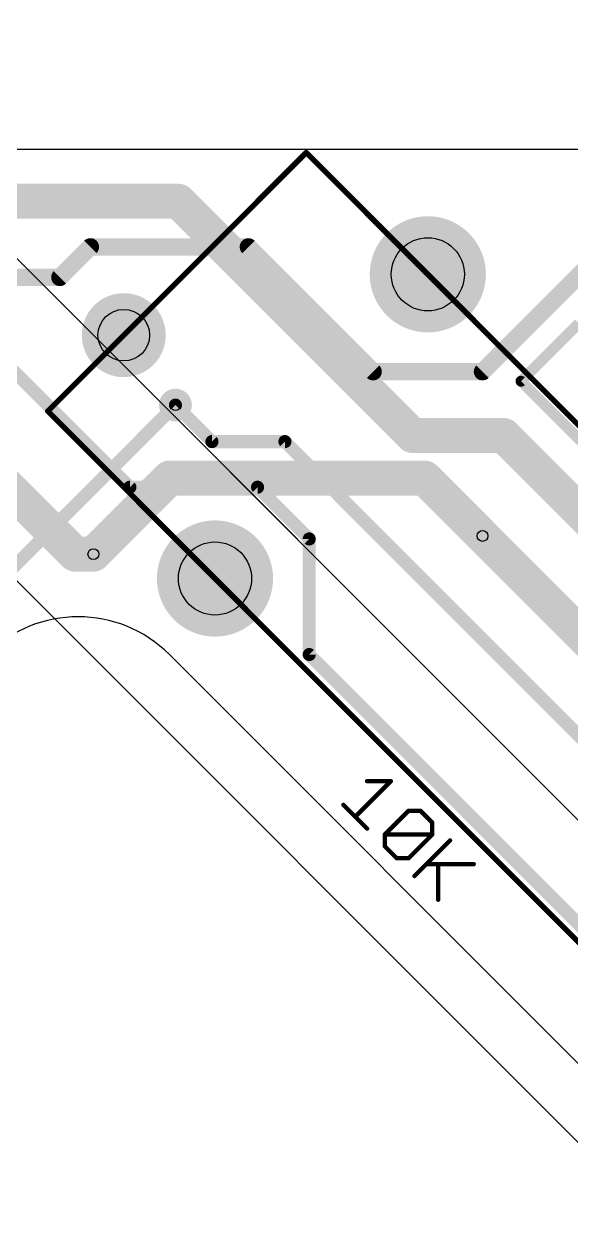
# Model space of a CAD drawing. Extents: x -76 to 580, y -41 to 95.
# Drawn here: x 72.99 to 85.7, y 9.14 to 37.28 of the extents above; entities that cross this region are included whole.
import ezdxf

# ---------------------------------------------------------------- set-up
doc = ezdxf.new("R2010")
doc.units = 0
for name, color, linetype in [('1', 22, 'CONTINUOUS'), ('16', 175, 'CONTINUOUS'), ('17', 82, 'CONTINUOUS'), ('18', 82, 'CONTINUOUS'), ('20', 7, 'CONTINUOUS'), ('21', 32, 'CONTINUOUS'), ('27', 253, 'CONTINUOUS'), ('29', 253, 'CONTINUOUS'), ('30', 253, 'CONTINUOUS'), ('44', 253, 'CONTINUOUS'), ('51', 53, 'CONTINUOUS'), ('57', 253, 'CONTINUOUS')]:
    doc.layers.add(name, color=color, linetype=linetype)

# ---------------------------------------------------------------- blocks, each defined once
blk = doc.blocks.new('ROUNDP')
at = {"const_width": 0.5}
blk.add_lwpolyline([(0, -0.25, 1), (0, 0.25, 1), (0, -0.25)], format="xyb", dxfattribs=at)
blk = doc.blocks.new('ROUNDV')
at = {"const_width": 0.5}
blk.add_lwpolyline([(0, -0.25, 1), (0, 0.25, 1), (0, -0.25)], format="xyb", dxfattribs=at)

msp = doc.modelspace()

# ---------------------------------------------------------------- linework, layer by layer
at = {"layer": '1'}
for points, const_width in [([(76.5797, 33.1633), (71.6299, 33.1633)], 0.8128), ([(82.0244, 27.7186), (76.5797, 33.1633)], 0.8128), ([(75.4483, 26.5165), (71.6299, 30.3349)], 0.3048), ([(74.1755, 24.9609), (69.8621, 29.2742)], 0.8128), ([(77.3575, 27.5772), (76.509, 28.4257)], 0.3048), ([(84.1457, 27.7186), (82.0244, 27.7186)], 0.8128), ([(94.8232, 17.0411), (84.1457, 27.7186)], 0.8128), ([(79.0545, 27.5772), (77.3575, 27.5772)], 0.3048), ([(98.3586, 8.2731), (79.0545, 27.5772)], 0.3048), ([(78.4181, 26.5165), (75.4483, 26.5165)], 0.3048), ([(79.6202, 25.3144), (78.4181, 26.5165)], 0.3048), ([(99.3485, 9.6874), (83.6507, 25.3851)], 0.8128), ([(74.5998, 24.9609), (74.1755, 24.9609)], 0.8128), ([(79.6202, 22.6274), (79.6202, 25.3144)], 0.3048), ([(98.2171, 4.0305), (79.6202, 22.6274)], 0.3048)]:
    msp.add_lwpolyline(points, dxfattribs=dict(at, const_width=const_width))
for points, const_width in [([(76.7233, 33.307, 1), (76.436, 33.0196)], 0.4064), ([(76.5797, 32.9601, 1), (76.5797, 33.3665)], 0.4064), ([(76.5628, 28.4796, 1), (76.4551, 28.3718)], 0.1524), ([(82.0244, 27.9218, 1), (82.0244, 27.5154)], 0.4064), ([(81.8807, 27.5749, 1), (82.1681, 27.8623)], 0.4064), ([(84.2894, 27.8623, 1), (84.002, 27.5749)], 0.4064), ([(84.1457, 27.5154, 1), (84.1457, 27.9218)], 0.4064), ([(77.3575, 27.6534, 1), (77.3575, 27.501)], 0.1524), ([(77.3036, 27.5233, 1), (77.4114, 27.631)], 0.1524), ([(79.1084, 27.631, 1), (79.0007, 27.5233)], 0.1524), ([(79.0545, 27.501, 1), (79.0545, 27.6534)], 0.1524), ([(75.4483, 26.5927, 1), (75.4483, 26.4403)], 0.1524), ([(75.3944, 26.4626, 1), (75.5022, 26.5704)], 0.1524), ([(78.472, 26.5704, 1), (78.3643, 26.4626)], 0.1524), ([(78.4181, 26.4403, 1), (78.4181, 26.5927)], 0.1524), ([(83.7944, 25.5288, 1), (83.507, 25.2414)], 0.4064), ([(74.1755, 25.1641, 1), (74.1755, 24.7577)], 0.4064), ([(74.5998, 24.7577, 1), (74.5998, 25.1641)], 0.4064), ([(79.6964, 25.3144, 1), (79.544, 25.3144)], 0.1524), ([(79.5663, 25.2605, 1), (79.6741, 25.3683)], 0.1524), ([(74.0318, 24.8172, 1), (74.3192, 25.1046)], 0.4064), ([(79.6741, 22.6813, 1), (79.5663, 22.5735)], 0.1524), ([(79.544, 22.6274, 1), (79.6964, 22.6274)], 0.1524)]:
    msp.add_lwpolyline(points, format="xyb", dxfattribs=dict(at, const_width=const_width))
at = {"layer": '16'}
for points, const_width in [([(87.1863, 32.739), (83.6507, 29.2035)], 0.4064), ([(74.5291, 32.1026), (73.8219, 31.3955)], 0.4064), ([(78.206, 32.1026), (74.5291, 32.1026)], 0.4064), ([(81.1051, 29.2035), (78.206, 32.1026)], 0.4064), ([(73.8219, 31.3955), (72.1249, 31.3955)], 0.4064), ([(83.6507, 29.2035), (81.1051, 29.2035)], 0.4064), ([(76.509, 28.4257), (68.3065, 20.2233)], 0.3048), ([(76.3675, 26.7286), (74.5998, 24.9609)], 0.8128), ([(76.3675, 26.7286), (82.3072, 26.7286)], 0.8128), ([(82.3072, 26.7286), (83.6507, 25.3851)], 0.8128)]:
    msp.add_lwpolyline(points, dxfattribs=dict(at, const_width=const_width))
for points, const_width in [([(74.5291, 32.2042, 1), (74.5291, 32.001)], 0.2032), ([(74.6009, 32.0308, 1), (74.4572, 32.1745)], 0.2032), ([(78.2779, 32.1745, 1), (78.1342, 32.0308)], 0.2032), ([(78.206, 32.001, 1), (78.206, 32.2042)], 0.2032), ([(73.7501, 31.4674, 1), (73.8938, 31.3237)], 0.2032), ([(73.8219, 31.2939, 1), (73.8219, 31.4971)], 0.2032), ([(81.1051, 29.3051, 1), (81.1051, 29.1019)], 0.2032), ([(81.0333, 29.1317, 1), (81.177, 29.2754)], 0.2032), ([(83.5789, 29.2754, 1), (83.7226, 29.1317)], 0.2032), ([(83.6507, 29.1019, 1), (83.6507, 29.3051)], 0.2032), ([(76.5628, 28.3718, 1), (76.4551, 28.4796)], 0.1524), ([(76.3675, 26.9318, 1), (76.3675, 26.5254)], 0.4064), ([(76.5112, 26.585, 1), (76.2238, 26.8723)], 0.4064), ([(82.4509, 26.8723, 1), (82.1635, 26.585)], 0.4064), ([(82.3072, 26.5254, 1), (82.3072, 26.9318)], 0.4064), ([(83.507, 25.2414, 1), (83.7944, 25.5288)], 0.4064), ([(74.4561, 25.1046, 1), (74.7434, 24.8172)], 0.4064)]:
    msp.add_lwpolyline(points, format="xyb", dxfattribs=dict(at, const_width=const_width))
at = {"layer": '20'}
for p, q in [((508.6926, 34.3654), (-51.9016, 34.3654)), ((102.5305, -3.5355), (76.3675, 22.6274))]:
    msp.add_line(p, q, dxfattribs=at)
msp.add_arc((74.2462, 20.5061), 3, 45, 135, dxfattribs=at)
at = {"layer": '21', "const_width": 0.254}
for points in [[(84.5452, 28.9808), (85.8923, 30.3278)], [(89.9334, 23.5926), (84.5452, 28.9808)]]:
    msp.add_lwpolyline(points, dxfattribs=at)
at = {"layer": '21', "const_width": 0.127}
for points in [[(84.5901, 29.0257, 1), (84.5003, 28.9359)], [(84.5003, 29.0257, 1), (84.5901, 28.9359)]]:
    msp.add_lwpolyline(points, format="xyb", dxfattribs=at)
at = {"layer": '27', "const_width": 0.1016}
for points in [[(81.5171, 19.6843), (80.6902, 18.8574)], [(80.9658, 19.6843), (81.5171, 19.6843)], [(80.4146, 19.133), (80.9658, 18.5818)], [(81.3793, 18.444), (81.9305, 18.9952)], [(81.9305, 18.9952), (82.2062, 18.9952)], [(82.2062, 18.9952), (82.4818, 18.7196)], [(82.4818, 18.7196), (82.4818, 18.444)], [(81.3793, 18.1683), (81.3793, 18.444)], [(81.3793, 18.444), (82.4818, 18.444)], [(82.4818, 18.444), (81.9305, 17.8927)], [(82.8952, 18.3061), (82.0684, 17.4793)], [(81.6549, 17.8927), (81.3793, 18.1683)], [(81.9305, 17.8927), (81.6549, 17.8927)], [(82.344, 17.7549), (83.4465, 17.7549)], [(82.6196, 17.7549), (82.6196, 16.928)]]:
    msp.add_lwpolyline(points, dxfattribs=at)
at = {"layer": '27', "const_width": 0.0508}
for points in [[(80.9658, 19.7097, 1), (80.9658, 19.6589)], [(81.5351, 19.6663, 1), (81.4991, 19.7023)], [(81.5171, 19.6589, 1), (81.5171, 19.7097)], [(80.4325, 19.151, 1), (80.3966, 19.1151)], [(80.6722, 18.8754, 1), (80.7082, 18.8394)], [(81.9305, 19.0206, 1), (81.9305, 18.9698)], [(81.9485, 18.9773, 1), (81.9126, 19.0132)], [(82.2241, 19.0132, 1), (82.1882, 18.9773)], [(82.2062, 18.9698, 1), (82.2062, 19.0206)], [(80.9479, 18.5638, 1), (80.9838, 18.5997)], [(82.5072, 18.7196, 1), (82.4564, 18.7196)], [(82.4638, 18.7016, 1), (82.4998, 18.7375)], [(81.4047, 18.444, 1), (81.3539, 18.444)], [(81.3793, 18.4694, 1), (81.3793, 18.4186)], [(81.3613, 18.4619, 1), (81.3972, 18.426)], [(82.4564, 18.444, 1), (82.5072, 18.444)], [(82.4998, 18.426, 1), (82.4638, 18.4619)], [(82.4818, 18.4186, 1), (82.4818, 18.4694)], [(82.9132, 18.2882, 1), (82.8773, 18.3241)], [(81.3972, 18.1863, 1), (81.3613, 18.1504)], [(81.3539, 18.1683, 1), (81.4047, 18.1683)], [(81.6549, 17.9181, 1), (81.6549, 17.8673)], [(81.637, 17.8747, 1), (81.6729, 17.9107)], [(81.9126, 17.9107, 1), (81.9485, 17.8747)], [(81.9305, 17.8673, 1), (81.9305, 17.9181)], [(82.344, 17.7803, 1), (82.344, 17.7295)], [(82.645, 17.7549, 1), (82.5942, 17.7549)], [(83.4465, 17.7295, 1), (83.4465, 17.7803)], [(82.0504, 17.4972, 1), (82.0863, 17.4613)], [(82.5942, 16.928, 1), (82.645, 16.928)]]:
    msp.add_lwpolyline(points, format="xyb", dxfattribs=at)
at = {"layer": '44'}
for centre, radius in [((82.3779, 31.4662), 0.85), ((75.3069, 30.052), 0.6), ((76.509, 28.4257), 0.127), ((83.6507, 25.3851), 0.127), ((74.5998, 24.9609), 0.127), ((77.4282, 24.3952), 0.85)]:
    msp.add_circle(centre, radius, dxfattribs=at)
at = {"layer": '51', "const_width": 0.127}
for points in [[(79.5495, 34.2947), (73.5391, 28.2843)], [(110.6622, 3.182), (79.5495, 34.2947)], [(73.5391, 28.2843), (104.6518, -2.8284)]]:
    msp.add_lwpolyline(points, dxfattribs=at)
at = {"layer": '51', "const_width": 0.0635}
for points in [[(79.572, 34.3171, 1), (79.5271, 34.2722)], [(79.572, 34.2722, 1), (79.5271, 34.3171)], [(73.5616, 28.3067, 1), (73.5167, 28.2618)], [(73.5167, 28.3067, 1), (73.5616, 28.2618)]]:
    msp.add_lwpolyline(points, format="xyb", dxfattribs=at)
at = {"layer": '57'}
for p, q in [((56.3387, 48.3131), (123.726, -19.0742)), ((88.1585, 8.9979), (50.6996, 46.4569)), ((100.8511, 3.8007), (77.7817, 26.8701))]:
    msp.add_line(p, q, dxfattribs=at)

# ---------------------------------------------------------------- block references
at = {"layer": '17', "rotation": 135}
for p, xscale, yscale in [((82.3779, 31.4662), 2.55, 2.55), ((82.3779, 31.4662), 2.55, 2.55), ((75.3069, 30.052), 1.8, 1.8), ((75.3069, 30.052), 1.8, 1.8), ((77.4282, 24.3952), 2.55, 2.55), ((77.4282, 24.3952), 2.55, 2.55)]:
    msp.add_blockref('ROUNDP', p, dxfattribs=dict(at, xscale=xscale, yscale=yscale))
at = {"layer": '18', "xscale": 0.6096, "yscale": 0.6096}
for p in [(76.509, 28.4257), (76.509, 28.4257), (83.6507, 25.3851), (83.6507, 25.3851), (74.5998, 24.9609), (74.5998, 24.9609)]:
    msp.add_blockref('ROUNDV', p, dxfattribs=at)
at = {"layer": '29', "rotation": 135}
for p, xscale, yscale in [((82.3779, 31.4662), 2.7024, 2.7024), ((75.3069, 30.052), 1.9524, 1.9524), ((77.4282, 24.3952), 2.7024, 2.7024)]:
    msp.add_blockref('ROUNDP', p, dxfattribs=dict(at, xscale=xscale, yscale=yscale))
at = {"layer": '29', "xscale": 0.762, "yscale": 0.762}
for p in [(76.509, 28.4257), (83.6507, 25.3851), (74.5998, 24.9609)]:
    msp.add_blockref('ROUNDV', p, dxfattribs=at)
at = {"layer": '30', "rotation": 135}
for p, xscale, yscale in [((82.3779, 31.4662), 2.7024, 2.7024), ((75.3069, 30.052), 1.9524, 1.9524), ((77.4282, 24.3952), 2.7024, 2.7024)]:
    msp.add_blockref('ROUNDP', p, dxfattribs=dict(at, xscale=xscale, yscale=yscale))
at = {"layer": '30', "xscale": 0.762, "yscale": 0.762}
for p in [(76.509, 28.4257), (83.6507, 25.3851), (74.5998, 24.9609)]:
    msp.add_blockref('ROUNDV', p, dxfattribs=at)

doc.saveas('drawing.dxf')
